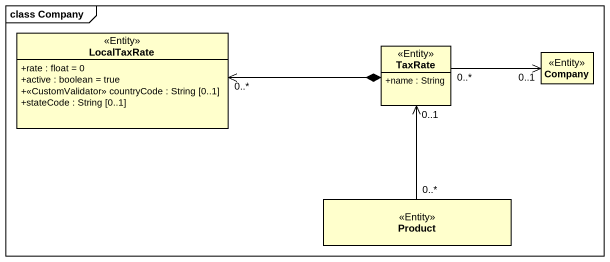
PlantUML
@startuml
mainframe class Company
hide circle
hide empty members
skinparam classAttributeIconSize 0
class LocalTaxRate <<Entity>> {
  +rate : float = 0
  +active : boolean = true
  +<<CustomValidator>> countryCode : String [0..1]
  +stateCode : String [0..1]
}
class TaxRate <<Entity>> {
  +name : String
}
class Company <<Entity>>
class Product <<Entity>>
TaxRate *-left-> "0..*" LocalTaxRate
TaxRate "0..*" -right-> "0..1" Company
Product "0..*" -up-> "0..1" TaxRate
@enduml
